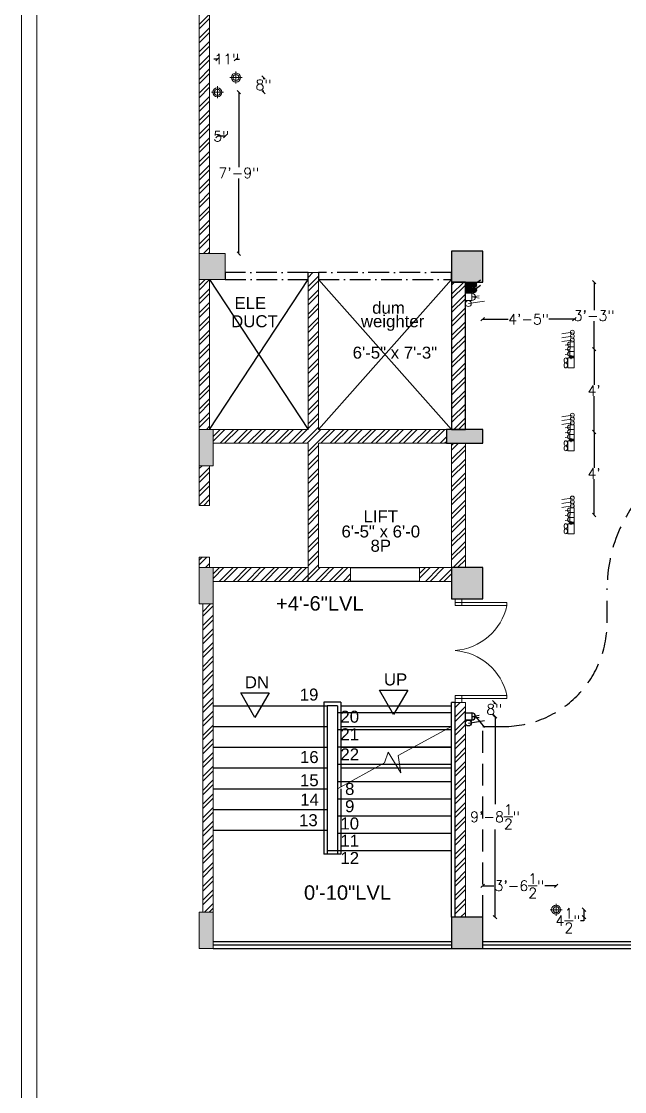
# Model space of a CAD drawing. Header units: inches. Extents: x 111501 to 134888, y 46021 to 52102.
# Drawn here: x 116279 to 116628, y 46494 to 47114 of the extents above; entities that cross this region are included whole.
import ezdxf
from ezdxf.enums import TextEntityAlignment as Align

# ---------------------------------------------------------------- set-up
doc = ezdxf.new("R2010")
doc.units = ezdxf.units.IN
doc.header["$MEASUREMENT"] = 0
doc.linetypes.add('ACAD_ISO10W100', pattern=[18, 12, -3, 0, -3])
doc.linetypes.add('DASHED', pattern=[19.05, 12.7, -6.35])
for name, color, linetype in [('10', 1, 'Continuous'), ('D', 251, 'Continuous'), ('electrical planing', 251, 'Continuous'), ('H', 9, 'Continuous'), ('RO', 7, 'Continuous'), ('staircase', 6, 'Continuous')]:
    doc.layers.add(name, color=color, linetype=linetype)
for name, color, linetype, lineweight in [('column', 252, 'Continuous', 9), ('dimension', 250, 'Continuous', 0), ('DOOR', 1, 'Continuous', 0), ('electrical 2', 1, 'Continuous', 0), ('furnuture light', 142, 'Continuous', 0), ('SHEET', 7, 'Continuous', 30), ('wall', 7, 'Continuous', 9)]:
    doc.layers.add(name, color=color, linetype=linetype, lineweight=lineweight)
doc.styles.add('A', font='arial.ttf')
doc.styles.get("Standard").update_dxf_attribs({"font": 'txt.shx', "height": 6})
doc.dimstyles.new('Standard$0', dxfattribs={"dimtxt": 4, "dimasz": 2, "dimexe": 0.125, "dimexo": 0.125, "dimgap": 0.25, "dimtad": 0, "dimtih": 1, "dimtoh": 1, "dimdec": 1, "dimlfac": -1, "dimzin": 0, "dimdsep": 46, "dimlunit": 4, "dimtxsty": 'Standard', "dimblk": 'OBLIQUE', "dimblk1": 'DOTSMALL', "dimblk2": 'DOTSMALL', "dimcen": 0, "dimse1": 1, "dimse2": 1, "dimadec": 0, "dimazin": 0, "dimtfac": 1, "dimtdec": 1, "dimtofl": 0, "dimtmove": 0, "dimatfit": 3, "dimfxl": 1, "dimtolj": 1, "dimtzin": 0, "dimarcsym": 0})
pattern_1 = [(45, (17503.862, -19.2986), (-3.97747564, 3.97747564), []), (45, (17506.5136, -19.2986), (-3.97747564, 3.97747564), [])]

# ---------------------------------------------------------------- blocks, each defined once
blk = doc.blocks.new('POINT')
at = {"layer": 'electrical 2'}
for p, q in [((-3013.56, 3860.74, 29.22), (-3013.56, 3855.65, 29.22)), ((-3016.11, 3858.19, 29.22), (-3011.02, 3858.19, 29.22))]:
    blk.add_line(p, q, dxfattribs=at)
for radius in [1.91, 1.27]:
    blk.add_circle((-3013.56, 3858.19, 29.22), radius, dxfattribs=at)
blk = doc.blocks.new('kat b cable')
at = {"color": 6}
for points in [[(24134.78, 4883.35), (24132.88, 4883.35), (24132.88, 4883.52), (24134.78, 4883.52)], [(24133.78, 4881.56), (24133.4, 4881.56), (24133.39, 4884.31), (24133.77, 4884.31)], [(24134.34, 4884.29), (24134, 4884.29), (24134.01, 4881.56), (24134.35, 4881.56)]]:
    blk.add_lwpolyline(points, close=True, dxfattribs=at)
blk = doc.blocks.new('5 amp')
at = {"color": 6}
blk.add_line((24133.41, 4862.91), (24132.99, 4865.66), dxfattribs=at)
blk.add_lwpolyline([(24132.01, 4862.91), (24134.78, 4862.91), (24134.79, 4860.45), (24132.02, 4860.44)], close=True, dxfattribs=at)
blk.add_arc((24133.4, 4862.91), 1.38, 359.99948, 180.34542, dxfattribs=at)
blk = doc.blocks.new('15 amp')
at = {"color": 6}
for q in [(24132.99, 4855.15), (24133.82, 4855.15)]:
    blk.add_line((24133.41, 4852.4), q, dxfattribs=at)
blk.add_lwpolyline([(24132.02, 4852.4), (24134.79, 4852.4), (24134.79, 4849.94), (24132.02, 4849.94)], close=True, dxfattribs=at)
blk.add_arc((24133.41, 4852.4), 1.38, 0, 180, dxfattribs=at)
blk = doc.blocks.new('dgh')
at = {"layer": 'electrical planing', "linetype": 'ByBlock'}
h = blk.add_hatch(color=36, dxfattribs=at)
h.set_gradient(color1=(121, 78, 22), color2=(227, 174, 104), one_color=1, tint=0.65, name='CYLINDER')
h.paths.add_polyline_path([(-74.07, 1871.89), (-74.07, 1875.82), (-66.95, 1875.82), (-66.95, 1871.89)])
h = blk.add_hatch(color=36, dxfattribs=at)
h.set_gradient(color1=(121, 78, 22), color2=(227, 174, 104), one_color=1, tint=0.65, name='SPHERICAL')
h.paths.add_polyline_path([(-72.26, 1878.91, -1), (-72.26, 1875.82, -1)])
h = blk.add_hatch(color=36, dxfattribs=at)
h.set_gradient(color1=(121, 78, 22), color2=(227, 174, 104), one_color=1, tint=0.65, name='SPHERICAL')
h.paths.add_polyline_path([(-68.91, 1878.91, -1), (-68.91, 1875.82, -1)])
at = {"layer": 'electrical planing', "color": 7, "linetype": 'ByBlock'}
for p, q in [((-72.26, 1877.37), (-75.59, 1881.54)), ((-68.91, 1877.37), (-72.24, 1881.54))]:
    blk.add_line(p, q, dxfattribs=at)
blk.add_lwpolyline([(-74.07, 1871.89), (-74.07, 1875.82), (-66.95, 1875.82), (-66.95, 1871.89)], close=True, dxfattribs=at)
for centre in [(-72.26, 1877.37), (-68.91, 1877.37)]:
    blk.add_circle(centre, 1.55, dxfattribs=at)
blk = doc.blocks.new('_Oblique')
at = {"color": 0, "linetype": 'ByBlock', "lineweight": -2}
blk.add_line((-0.5, -0.5), (0.5, 0.5), dxfattribs=at)
blk = doc.blocks.new('*D586')
at = {"layer": 'Defpoints', "color": 0, "lineweight": 5, "transparency": 16777216}
for p in [(116392.66, 47072.77), (116405.08, 47072.77), (116397.16, 46979.3)]:
    blk.add_point(p, dxfattribs=at)
at = {"layer": 'dimension', "color": 0, "lineweight": -2, "transparency": 16777216}
for p, q in [((116405.08, 47072.77), (116405.08, 47029.29)), ((116405.08, 46979.3), (116405.08, 47022.79))]:
    blk.add_line(p, q, dxfattribs=at)
at = {"layer": 'dimension', "color": 0, "lineweight": -2, "transparency": 16777216, "xscale": 2, "yscale": 2, "zscale": 2}
for p, rotation in [((116405.08, 47072.77), 90), ((116405.08, 46979.3), 270)]:
    blk.add_blockref('_Oblique', p, dxfattribs=dict(at, rotation=rotation))
at = {"layer": 'dimension', "color": 0, "lineweight": 5, "transparency": 16777216, "insert": (116405.08, 47026.04), "char_height": 6, "attachment_point": 5}
blk.add_mtext('\\A1;7\'-9"', dxfattribs=at)
blk = doc.blocks.new('_DOTSMALL')
at = {"color": 0, "linetype": 'ByBlock', "lineweight": -2, "const_width": 0.5}
blk.add_lwpolyline([(-0.0625, 0, 1), (0.0625, 0, 1)], format="xyb", close=True, dxfattribs=at)
blk = doc.blocks.new('*D587')
at = {"layer": 'Defpoints', "color": 0, "lineweight": 5, "transparency": 16777216}
for p in [(116392.66, 47072.77), (116392.66, 47047.29), (116397.16, 46979.3)]:
    blk.add_point(p, dxfattribs=at)
at = {"layer": 'dimension', "color": 0, "lineweight": -2, "transparency": 16777216}
blk.add_line((116397.16, 47047.29), (116392.66, 47047.29), dxfattribs=at)
at = {"layer": 'dimension', "color": 0, "lineweight": -2, "transparency": 16777216, "xscale": 2, "yscale": 2, "zscale": 2, "rotation": 180}
blk.add_blockref('_Oblique', (116392.66, 47047.29), dxfattribs=at)
at = {"layer": 'dimension', "color": 0, "lineweight": -2, "transparency": 16777216, "xscale": 2, "yscale": 2, "zscale": 2}
blk.add_blockref('_Oblique', (116397.16, 47047.29), dxfattribs=at)
at = {"layer": 'dimension', "color": 0, "lineweight": 5, "transparency": 16777216, "insert": (116394.91, 47047.29), "char_height": 6, "attachment_point": 5}
blk.add_mtext('\\A1;5"', dxfattribs=at)
blk = doc.blocks.new('*D588')
at = {"layer": 'Defpoints', "color": 0, "lineweight": 5, "transparency": 16777216}
for p in [(116403.17, 47081.27), (116419.31, 47081.27), (116392.66, 47072.77)]:
    blk.add_point(p, dxfattribs=at)
at = {"layer": 'dimension', "color": 0, "lineweight": -2, "transparency": 16777216}
for p, q in [((116419.31, 47081.27), (116419.31, 47080.27)), ((116419.31, 47072.77), (116419.31, 47073.77))]:
    blk.add_line(p, q, dxfattribs=at)
at = {"layer": 'dimension', "color": 0, "lineweight": -2, "transparency": 16777216, "xscale": 2, "yscale": 2, "zscale": 2}
for p, rotation in [((116419.31, 47081.27), 90), ((116419.31, 47072.77), 270)]:
    blk.add_blockref('_Oblique', p, dxfattribs=dict(at, rotation=rotation))
at = {"layer": 'dimension', "color": 0, "lineweight": 5, "transparency": 16777216, "insert": (116419.31, 47077.02), "char_height": 6, "attachment_point": 5}
blk.add_mtext('\\A1;8"', dxfattribs=at)
blk = doc.blocks.new('*D589')
at = {"layer": 'Defpoints', "color": 0, "lineweight": 5, "transparency": 16777216}
for p in [(116392.66, 47091.93), (116403.41, 47081.3), (116392.66, 47072.77)]:
    blk.add_point(p, dxfattribs=at)
at = {"layer": 'dimension', "color": 0, "lineweight": -2, "transparency": 16777216}
for p, q in [((116392.66, 47091.93), (116390.66, 47091.93)), ((116403.41, 47091.93), (116405.41, 47091.93))]:
    blk.add_line(p, q, dxfattribs=at)
at = {"layer": 'dimension', "color": 0, "lineweight": -2, "transparency": 16777216, "xscale": 2, "yscale": 2, "zscale": 2}
blk.add_blockref('_Oblique', (116392.66, 47091.93), dxfattribs=at)
at = {"layer": 'dimension', "color": 0, "lineweight": -2, "transparency": 16777216, "xscale": 2, "yscale": 2, "zscale": 2, "rotation": 180}
blk.add_blockref('_Oblique', (116403.41, 47091.93), dxfattribs=at)
at = {"layer": 'dimension', "color": 0, "lineweight": 5, "transparency": 16777216, "insert": (116398.03, 47091.93), "char_height": 6, "attachment_point": 5}
blk.add_mtext('\\A1;11"', dxfattribs=at)
blk = doc.blocks.new('*D602')
at = {"layer": 'Defpoints', "color": 0, "transparency": 16777216}
for p in [(116546.17, 46962.8), (116599.18, 46941.35), (116599.18, 46925.41)]:
    blk.add_point(p, dxfattribs=at)
at = {"layer": 'dimension', "color": 0, "lineweight": -2, "transparency": 16777216}
for p, q in [((116546.17, 46941.35), (116560.92, 46941.35)), ((116599.18, 46941.35), (116584.42, 46941.35))]:
    blk.add_line(p, q, dxfattribs=at)
at = {"layer": 'dimension', "color": 0, "lineweight": -2, "transparency": 16777216, "xscale": 2, "yscale": 2, "zscale": 2, "rotation": 180}
blk.add_blockref('_Oblique', (116546.17, 46941.35), dxfattribs=at)
at = {"layer": 'dimension', "color": 0, "lineweight": -2, "transparency": 16777216, "xscale": 2, "yscale": 2, "zscale": 2}
blk.add_blockref('_Oblique', (116599.18, 46941.35), dxfattribs=at)
at = {"layer": 'dimension', "color": 0, "lineweight": 5, "transparency": 16777216, "insert": (116572.67, 46941.35), "char_height": 6, "attachment_point": 5}
blk.add_mtext('\\A1;4\'-5"', dxfattribs=at)
blk = doc.blocks.new('*D603')
at = {"layer": 'Defpoints', "color": 0, "transparency": 16777216}
for p in [(116546.17, 46962.8), (116599.17, 46924.02), (116610.64, 46924.02)]:
    blk.add_point(p, dxfattribs=at)
at = {"layer": 'dimension', "color": 0, "lineweight": -2, "transparency": 16777216}
for p, q in [((116610.64, 46962.8), (116610.64, 46946.66)), ((116610.64, 46924.02), (116610.64, 46940.16))]:
    blk.add_line(p, q, dxfattribs=at)
at = {"layer": 'dimension', "color": 0, "lineweight": -2, "transparency": 16777216, "xscale": 2, "yscale": 2, "zscale": 2}
for p, rotation in [((116610.64, 46962.8), 90), ((116610.64, 46924.02), 270)]:
    blk.add_blockref('_Oblique', p, dxfattribs=dict(at, rotation=rotation))
at = {"layer": 'dimension', "color": 0, "lineweight": 5, "transparency": 16777216, "insert": (116610.64, 46943.41), "char_height": 6, "attachment_point": 5}
blk.add_mtext('\\A1;3\'-3"', dxfattribs=at)
blk = doc.blocks.new('*D604')
at = {"layer": 'Defpoints', "color": 0, "lineweight": 5, "transparency": 16777216}
for p in [(116599.17, 46924.02), (116599.17, 46876.02), (116610.64, 46876.02)]:
    blk.add_point(p, dxfattribs=at)
at = {"layer": 'dimension', "color": 0, "lineweight": -2, "transparency": 16777216}
for p, q in [((116610.64, 46924.02), (116610.64, 46903.27)), ((116610.64, 46876.02), (116610.64, 46896.77))]:
    blk.add_line(p, q, dxfattribs=at)
at = {"layer": 'dimension', "color": 0, "lineweight": -2, "transparency": 16777216, "xscale": 2, "yscale": 2, "zscale": 2}
for p, rotation in [((116610.64, 46924.02), 90), ((116610.64, 46876.02), 270)]:
    blk.add_blockref('_Oblique', p, dxfattribs=dict(at, rotation=rotation))
at = {"layer": 'dimension', "color": 0, "lineweight": 5, "transparency": 16777216, "insert": (116610.64, 46900.02), "char_height": 6, "attachment_point": 5}
blk.add_mtext("\\A1;4'", dxfattribs=at)
blk = doc.blocks.new('*D605')
at = {"layer": 'Defpoints', "color": 0, "lineweight": 5, "transparency": 16777216}
for p in [(116599.17, 46876.02), (116597.93, 46828.02), (116610.64, 46828.02)]:
    blk.add_point(p, dxfattribs=at)
at = {"layer": 'dimension', "color": 0, "lineweight": -2, "transparency": 16777216}
for p, q in [((116610.64, 46876.02), (116610.64, 46855.27)), ((116610.64, 46828.02), (116610.64, 46848.77))]:
    blk.add_line(p, q, dxfattribs=at)
at = {"layer": 'dimension', "color": 0, "lineweight": -2, "transparency": 16777216, "xscale": 2, "yscale": 2, "zscale": 2}
for p, rotation in [((116610.64, 46876.02), 90), ((116610.64, 46828.02), 270)]:
    blk.add_blockref('_Oblique', p, dxfattribs=dict(at, rotation=rotation))
at = {"layer": 'dimension', "color": 0, "lineweight": 5, "transparency": 16777216, "insert": (116610.64, 46852.02), "char_height": 6, "attachment_point": 5}
blk.add_mtext("\\A1;4'", dxfattribs=at)
blk = doc.blocks.new('*D897')
at = {"layer": 'Defpoints', "color": 0, "transparency": 16777216}
for p in [(116536.17, 46719.52), (116536.17, 46711.39), (116552.9, 46711.39)]:
    blk.add_point(p, dxfattribs=at)
at = {"layer": 'dimension', "color": 0, "lineweight": -2, "transparency": 16777216}
for p, q in [((116552.9, 46719.52), (116552.9, 46718.71)), ((116552.9, 46711.39), (116552.9, 46712.21))]:
    blk.add_line(p, q, dxfattribs=at)
at = {"layer": 'dimension', "color": 0, "lineweight": -2, "transparency": 16777216, "xscale": 2, "yscale": 2, "zscale": 2}
for p, rotation in [((116552.9, 46719.52), 90), ((116552.9, 46711.39), 270)]:
    blk.add_blockref('_Oblique', p, dxfattribs=dict(at, rotation=rotation))
at = {"layer": 'dimension', "color": 0, "lineweight": 5, "transparency": 16777216, "insert": (116552.9, 46715.46), "char_height": 6, "attachment_point": 5}
blk.add_mtext('\\A1;8"', dxfattribs=at)
blk = doc.blocks.new('*D898')
at = {"layer": 'Defpoints', "color": 0, "transparency": 16777216}
for p in [(116536.17, 46711.39), (116536.17, 46595.09), (116553.31, 46595.09)]:
    blk.add_point(p, dxfattribs=at)
at = {"layer": 'dimension', "color": 0, "lineweight": -2, "transparency": 16777216}
for p, q in [((116553.31, 46711.39), (116553.31, 46660.49)), ((116553.31, 46595.09), (116553.31, 46645.99))]:
    blk.add_line(p, q, dxfattribs=at)
at = {"layer": 'dimension', "color": 0, "lineweight": -2, "transparency": 16777216, "xscale": 2, "yscale": 2, "zscale": 2}
for p, rotation in [((116553.31, 46711.39), 90), ((116553.31, 46595.09), 270)]:
    blk.add_blockref('_Oblique', p, dxfattribs=dict(at, rotation=rotation))
at = {"layer": 'dimension', "color": 0, "lineweight": 5, "transparency": 16777216, "insert": (116553.31, 46653.24), "char_height": 6, "attachment_point": 5}
blk.add_mtext('\\A1;9\'-8{\\H1.000000x;\\S1/2;}"', dxfattribs=at)
blk = doc.blocks.new('*D899')
at = {"layer": 'Defpoints', "color": 0, "transparency": 16777216}
for p in [(116588.67, 46613.3), (116588.67, 46599.47), (116546.17, 46595.09)]:
    blk.add_point(p, dxfattribs=at)
at = {"layer": 'dimension', "color": 0, "lineweight": -2, "transparency": 16777216}
for p, q in [((116546.17, 46613.3), (116552.67, 46613.3)), ((116588.67, 46613.3), (116582.17, 46613.3))]:
    blk.add_line(p, q, dxfattribs=at)
at = {"layer": 'dimension', "color": 0, "lineweight": -2, "transparency": 16777216, "xscale": 2, "yscale": 2, "zscale": 2, "rotation": 180}
blk.add_blockref('_Oblique', (116546.17, 46613.3), dxfattribs=at)
at = {"layer": 'dimension', "color": 0, "lineweight": -2, "transparency": 16777216, "xscale": 2, "yscale": 2, "zscale": 2}
blk.add_blockref('_Oblique', (116588.67, 46613.3), dxfattribs=at)
at = {"layer": 'dimension', "color": 0, "lineweight": 5, "transparency": 16777216, "insert": (116567.42, 46613.3), "char_height": 6, "attachment_point": 5}
blk.add_mtext('\\A1;3\'-6{\\H1.000000x;\\S1/2;}"', dxfattribs=at)
blk = doc.blocks.new('*D900')
at = {"layer": 'Defpoints', "color": 0, "transparency": 16777216}
for p in [(116588.67, 46599.47), (116546.17, 46595.09), (116604.77, 46595.09)]:
    blk.add_point(p, dxfattribs=at)
at = {"layer": 'dimension', "color": 0, "lineweight": -2, "transparency": 16777216}
for p, q in [((116604.77, 46599.47), (116604.77, 46595.09)), ((116604.77, 46593.09), (116602.77, 46593.09)), ((116604.77, 46595.09), (116604.77, 46593.09))]:
    blk.add_line(p, q, dxfattribs=at)
at = {"layer": 'dimension', "color": 0, "lineweight": -2, "transparency": 16777216, "xscale": 2, "yscale": 2, "zscale": 2}
for p, rotation in [((116604.77, 46599.47), 90), ((116604.77, 46595.09), 270)]:
    blk.add_blockref('_Oblique', p, dxfattribs=dict(at, rotation=rotation))
at = {"layer": 'dimension', "color": 0, "lineweight": 5, "transparency": 16777216, "insert": (116595.52, 46593.09), "char_height": 6, "attachment_point": 5}
blk.add_mtext('\\A1;4{\\H1.000000x;\\S1/2;}"', dxfattribs=at)

msp = doc.modelspace()

# ---------------------------------------------------------------- hatches: boundary and pattern name
at = {"layer": 'column'}
h = msp.add_hatch(color=256, dxfattribs=at)
h.paths.add_polyline_path([(116382.16, 46975.36), (116382.16, 46964.36), (116393.16, 46964.36), (116393.16, 46975.36)])
h.paths.add_polyline_path([(116393.16, 46975.36), (116393.16, 46979.36), (116382.16, 46979.36), (116382.16, 46975.36)])
h.paths.add_polyline_path([(116393.16, 46964.36), (116397.16, 46964.36), (116397.16, 46975.36), (116393.16, 46975.36)])
h.paths.add_polyline_path([(116397.16, 46979.36), (116393.16, 46979.36), (116393.16, 46975.36), (116397.16, 46975.36)])
h = msp.add_hatch(color=256, dxfattribs=at)
h.paths.add_polyline_path([(116546.17, 46980.8), (116528.17, 46980.8), (116528.17, 46962.8), (116546.17, 46962.8)])
h.paths.add_polyline_path([(116525.17, 46869.52), (116546.17, 46869.52), (116546.17, 46877.52), (116525.17, 46877.52)])
h.paths.add_polyline_path([(116546.17, 46797.52), (116528.17, 46797.52), (116528.17, 46779.52), (116546.17, 46779.52)])
h = msp.add_hatch(color=256, dxfattribs=at)
h.paths.add_polyline_path([(116382.17, 46877.52), (116382.17, 46856.52), (116390.17, 46856.52), (116390.17, 46877.52)])
h.paths.add_polyline_path([(116382.17, 46797.52), (116382.17, 46776.52), (116390.17, 46776.52), (116390.17, 46797.52)])
for points in [[(116382.17, 46598.09), (116382.17, 46577.09), (116390.17, 46577.09), (116390.17, 46598.09)], [(116546.17, 46595.09), (116528.17, 46595.09), (116528.17, 46577.09), (116546.17, 46577.09)]]:
    msp.add_hatch(color=256, dxfattribs=at).paths.add_polyline_path(points)
at = {"layer": 'wall', "lineweight": 5}
h = msp.add_hatch(dxfattribs=at)
h.set_pattern_fill('ANSI32', color=256, scale=15, style=0)
h.set_pattern_definition(pattern_1)
h.paths.add_polyline_path([(116382.16, 46979.3), (116382.16, 47166.23), (116388.16, 47166.23), (116388.16, 46979.3)])
h = msp.add_hatch(dxfattribs=at)
h.set_pattern_fill('ANSI32', color=256, scale=15, style=0)
h.set_pattern_definition(pattern_1)
h.paths.add_polyline_path([(116445.17, 46869.52), (116445.17, 46789.52), (116469.67, 46789.52), (116469.67, 46797.52), (116451.17, 46797.52), (116451.17, 46869.52), (116525.17, 46869.52), (116525.17, 46877.52), (116451.17, 46877.52), (116451.17, 46968.3), (116445.17, 46968.3), (116445.17, 46877.52), (116390.17, 46877.52), (116390.17, 46869.52)])
h = msp.add_hatch(dxfattribs=at)
h.set_pattern_fill('ANSI32', color=256, scale=15, style=0)
h.set_pattern_definition(pattern_1)
h.paths.add_polyline_path([(116382.16, 46964.3), (116388.16, 46964.3), (116388.16, 46877.52), (116382.17, 46877.52)])
h = msp.add_hatch(dxfattribs=at)
h.set_pattern_fill('ANSI32', color=256, scale=15, style=0)
h.set_pattern_definition(pattern_1)
h.paths.add_polyline_path([(116528.17, 46962.8), (116528.17, 46877.52), (116536.17, 46877.52), (116536.17, 46962.8)])
h = msp.add_hatch(dxfattribs=at)
h.set_pattern_fill('ANSI32', color=256, scale=15, style=0)
h.set_pattern_definition(pattern_1)
h.paths.add_polyline_path([(116528.17, 46797.52), (116536.17, 46797.52), (116536.17, 46869.52), (116528.17, 46869.52)])
h = msp.add_hatch(dxfattribs=at)
h.set_pattern_fill('ANSI32', color=256, scale=15, style=0)
h.set_pattern_definition(pattern_1)
h.paths.add_polyline_path([(116382.17, 46833.52), (116388.17, 46833.52), (116388.17, 46856.52), (116382.17, 46856.52)])
h = msp.add_hatch(dxfattribs=at)
h.set_pattern_fill('ANSI32', color=256, scale=15, style=0)
h.set_pattern_definition(pattern_1)
h.paths.add_polyline_path([(116382.17, 46803.52), (116382.17, 46797.52), (116388.17, 46797.52), (116388.17, 46803.52)])
h = msp.add_hatch(dxfattribs=at)
h.set_pattern_fill('ANSI32', color=256, scale=15, style=0)
h.set_pattern_definition(pattern_1)
h.paths.add_polyline_path([(116390.17, 46789.52), (116445.17, 46789.52), (116445.17, 46797.52), (116390.17, 46797.52)])
h = msp.add_hatch(dxfattribs=at)
h.set_pattern_fill('ANSI32', color=256, scale=15, style=0)
h.set_pattern_definition(pattern_1)
h.paths.add_polyline_path([(116509.67, 46789.52), (116528.17, 46789.52), (116528.17, 46797.52), (116509.67, 46797.52)])
h = msp.add_hatch(dxfattribs=at)
h.set_pattern_fill('ANSI32', color=256, scale=15, style=0)
h.set_pattern_definition(pattern_1)
h.paths.add_polyline_path([(116390.17, 46598.09), (116390.17, 46776.52), (116384.17, 46776.52), (116384.17, 46598.09), (116390.17, 46598.09)])
h = msp.add_hatch(dxfattribs=at)
h.set_pattern_fill('ANSI32', color=256, scale=15, style=0)
h.set_pattern_definition(pattern_1)
h.paths.add_polyline_path([(116530.17, 46719.52), (116536.17, 46719.52), (116536.17, 46713.52), (116536.17, 46709.27), (116536.17, 46707.79, 0.072171), (116536.17, 46707.3), (116536.17, 46629.09), (116536.17, 46623.09), (116536.17, 46595.09), (116530.17, 46595.09)])

# ---------------------------------------------------------------- linework, layer by layer
at = {"lineweight": 5}
msp.add_lwpolyline([(116530.17, 46595.09), (116536.17, 46595.09), (116536.17, 46719.52), (116530.17, 46719.52)], close=True, dxfattribs=at)
at = {"layer": '10', "linetype": 'Continuous'}
for p, q in [((116528.17, 46962.8), (116528.17, 46877.52)), ((116464.11, 46719.54), (116454.23, 46719.54)), ((116462.11, 46717.54), (116456.23, 46717.54))]:
    msp.add_line(p, q, dxfattribs=at)
for points in [[(116494.63, 46712.42), (116486.45, 46726.58), (116502.81, 46726.58)], [(116414.41, 46710.79), (116406.23, 46724.95), (116422.59, 46724.95)]]:
    msp.add_lwpolyline(points, close=True, dxfattribs=at)
at = {"layer": 'column'}
msp.add_line((116528.17, 46719.52), (116528.17, 46717.52), dxfattribs=at)
for points in [[(116382.16, 46979.3), (116397.16, 46979.3), (116397.16, 46964.3), (116382.16, 46964.3)], [(116390.17, 46856.52), (116390.17, 46877.52), (116382.17, 46877.52), (116382.17, 46856.52)], [(116390.17, 46776.52), (116390.17, 46797.52), (116382.17, 46797.52), (116382.17, 46776.52)], [(116390.17, 46577.09), (116390.17, 46598.09), (116382.17, 46598.09), (116382.17, 46577.09)]]:
    msp.add_lwpolyline(points, close=True, dxfattribs=at)
at = {"layer": 'DOOR', "linetype": 'Continuous'}
for p, q in [((116497.35, 46688.74), (116528.17, 46705.54)), ((116491.48, 46690.71), (116489.4, 46684.41)), ((116491.48, 46690.71), (116498.72, 46678.63)), ((116498.72, 46678.63), (116497.35, 46688.74)), ((116462.11, 46669.54), (116489.4, 46684.41))]:
    msp.add_line(p, q, dxfattribs=at)
at = {"layer": 'DOOR', "color": 5, "linetype": 'Continuous', "lineweight": 0, "elevation": 0.11}
for points in [[(116530.18, 46779.51), (116530.18, 46775.51), (116534.18, 46775.51), (116534.18, 46779.51)], [(116530.18, 46775.51), (116530.18, 46777.36), (116560.22, 46777.36), (116560.22, 46775.51)]]:
    msp.add_lwpolyline(points, close=True, dxfattribs=at)
at = {"layer": 'DOOR', "color": 5, "linetype": 'Continuous', "lineweight": 0}
for points in [[(116530.17, 46723.52), (116530.17, 46721.67), (116560.21, 46721.67), (116560.21, 46723.52)], [(116530.17, 46719.52), (116530.17, 46723.52), (116534.17, 46723.52), (116534.17, 46719.52)]]:
    msp.add_lwpolyline(points, close=True, dxfattribs=at)
for centre, start, end in [((116527.57, 46782.89, 0.17), 274.4624, 347.26518), ((116527.56, 46716.14, 0.06), 12.73574, 85.52163)]:
    msp.add_arc(centre, 33.48, start, end, dxfattribs=at)
at = {"layer": 'electrical planing', "color": 6, "ltscale": 0.5}
msp.add_line((116537.87, 46707.55), (116547.27, 46708.99), dxfattribs=at)
at = {"layer": 'electrical planing', "color": 6}
msp.add_line((116542.2, 46711.16), (116547.13, 46704.98), dxfattribs=at)
at = {"layer": 'electrical planing', "color": 6, "ltscale": 0.5}
msp.add_circle((116537.87, 46707.55), 1.72, dxfattribs=at)
at = {"layer": 'furnuture light', "color": 6, "ltscale": 0.5}
msp.add_line((116537.87, 46950.39), (116547.27, 46951.83), dxfattribs=at)
at = {"layer": 'furnuture light', "color": 6, "lineweight": 0}
for p, q in [((116598.03, 46931.55), (116591.9, 46930.63)), ((116598.04, 46933.8), (116591.91, 46932.88)), ((116598.02, 46929.3), (116591.89, 46928.38)), ((116598.02, 46881.3), (116591.89, 46880.38)), ((116598.03, 46883.55), (116591.9, 46882.63)), ((116598.04, 46885.8), (116591.91, 46884.88)), ((116598.04, 46837.8), (116591.91, 46836.88)), ((116598.02, 46833.3), (116591.89, 46832.38)), ((116598.03, 46835.55), (116591.9, 46834.63))]:
    msp.add_line(p, q, dxfattribs=at)
for points in [[(116599.14, 46913.13), (116599.14, 46918.92), (116595.36, 46918.92), (116595.36, 46913.13)], [(116599.14, 46865.13), (116599.14, 46870.92), (116595.36, 46870.92), (116595.36, 46865.13)], [(116599.14, 46817.13), (116599.14, 46822.92), (116595.36, 46822.92), (116595.36, 46817.13)]]:
    msp.add_lwpolyline(points, close=True, dxfattribs=at)
at = {"layer": 'furnuture light', "color": 6, "ltscale": 0.5}
msp.add_circle((116537.87, 46950.39), 1.72, dxfattribs=at)
at = {"layer": 'furnuture light', "color": 6, "lineweight": 0}
for centre in [(116598.02, 46929.3), (116598.04, 46933.8), (116598.03, 46931.55), (116598.04, 46885.8), (116598.02, 46881.3), (116598.03, 46883.55), (116598.04, 46837.8), (116598.02, 46833.3), (116598.03, 46835.55)]:
    msp.add_circle(centre, 1.12, dxfattribs=at)
at = {"layer": 'furnuture light', "color": 6, "lineweight": 0, "extrusion": (0, 0, -1)}
for centre in [(116594.27, 46917.53), (116594.27, 46914.59), (116594.27, 46866.59), (116594.27, 46869.53), (116594.27, 46818.59), (116594.27, 46821.53)]:
    msp.add_ellipse(centre, major_axis=(0, -1.46), ratio=0.658121, dxfattribs=at)
at = {"layer": 'H'}
for p, q in [((116388.16, 46877.52), (116445.17, 46964.3)), ((116388.16, 46964.3), (116445.17, 46877.52)), ((116451.17, 46964.3), (116528.17, 46877.52)), ((116528.17, 46964.3), (116451.17, 46877.52)), ((116528.17, 46713.54), (116462.11, 46713.54)), ((116528.17, 46703.54), (116462.11, 46703.54)), ((116528.17, 46693.54), (116462.11, 46693.54)), ((116528.17, 46683.54), (116462.11, 46683.54))]:
    msp.add_line(p, q, dxfattribs=at)
at = {"layer": 'H', "linetype": 'DASHED'}
for p, q in [((116618.17, 46765.54), (116618.17, 46785.52)), ((116546.17, 46705.54), (116558.17, 46705.54)), ((116546.17, 46595.09), (116546.17, 46705.54))]:
    msp.add_line(p, q, dxfattribs=at)
for centre, radius, start, end in [((116702.17, 46785.52), 84, 90, 180), ((116558.17, 46765.54), 60, 270, 0)]:
    msp.add_arc(centre, radius, start, end, dxfattribs=at)
at = {"layer": 'RO', "color": 7, "linetype": 'Continuous'}
for points in [[(116546.17, 46980.8), (116528.17, 46980.8), (116528.17, 46962.8), (116546.17, 46962.8)], [(116536.17, 46962.8), (116528.17, 46962.8), (116528.17, 46877.52), (116536.17, 46877.52)], [(116525.17, 46869.52), (116546.17, 46869.52), (116546.17, 46877.52), (116525.17, 46877.52)], [(116546.17, 46797.52), (116528.17, 46797.52), (116528.17, 46779.52), (116546.17, 46779.52)], [(116546.17, 46595.09), (116528.17, 46595.09), (116528.17, 46577.09), (116546.17, 46577.09)]]:
    msp.add_lwpolyline(points, close=True, dxfattribs=at)
at = {"layer": 'RO', "color": 7, "linetype": 'ACAD_ISO10W100'}
for points in [[(116397.16, 46964.3), (116445.17, 46964.3), (116445.17, 46968.3), (116397.16, 46968.3)], [(116451.17, 46964.3), (116528.17, 46964.3), (116528.17, 46968.3), (116451.17, 46968.3)]]:
    msp.add_lwpolyline(points, close=True, dxfattribs=at)
at = {"layer": 'SHEET', "color": 0, "lineweight": 5, "ltscale": 25}
for points in [[(116279.24, 46308.13), (116963.53, 46308.13), (116963.53, 48044.68), (116279.24, 48044.68)], [(116288.16, 46317.06), (116954.61, 46317.06), (116954.61, 48035.76), (116288.16, 48035.76)]]:
    msp.add_lwpolyline(points, close=True, dxfattribs=at)
at = {"layer": 'staircase'}
for p, q in [((116469.67, 46797.52), (116509.67, 46797.52)), ((116509.67, 46789.52), (116469.67, 46789.52)), ((116454.23, 46719.54), (116454.23, 46669.54)), ((116464.11, 46719.54), (116464.11, 46670.63)), ((116530.17, 46719.52), (116528.17, 46719.52)), ((116528.17, 46681.54), (116528.17, 46719.52)), ((116530.17, 46595.09), (116530.17, 46719.52)), ((116390.17, 46717.54), (116456.23, 46717.54)), ((116456.23, 46717.54), (116456.23, 46669.54)), ((116462.11, 46717.54), (116462.11, 46669.54)), ((116464.11, 46717.52), (116528.17, 46717.52)), ((116390.17, 46705.54), (116456.23, 46705.54)), ((116464.11, 46705.52), (116528.17, 46705.52)), ((116390.17, 46693.54), (116456.23, 46693.54)), ((116464.11, 46693.52), (116528.17, 46693.52)), ((116390.17, 46681.54), (116456.23, 46681.54)), ((116464.11, 46681.52), (116528.17, 46681.52)), ((116528.17, 46633.54), (116528.17, 46681.54)), ((116390.17, 46669.54), (116456.23, 46669.54)), ((116454.23, 46669.54), (116454.23, 46631.54)), ((116456.23, 46669.54), (116456.23, 46631.54)), ((116528.17, 46673.54), (116462.11, 46673.54)), ((116462.11, 46669.54), (116462.11, 46631.54)), ((116464.11, 46669.54), (116464.11, 46631.54)), ((116528.17, 46663.54), (116462.11, 46663.54)), ((116390.17, 46657.54), (116456.23, 46657.54)), ((116528.17, 46653.54), (116462.11, 46653.54)), ((116390.17, 46645.54), (116456.23, 46645.54)), ((116528.17, 46643.54), (116462.11, 46643.54)), ((116462.11, 46633.54), (116456.23, 46633.54)), ((116528.17, 46633.54), (116462.11, 46633.54)), ((116528.17, 46595.09), (116528.17, 46633.54)), ((116464.11, 46631.54), (116454.23, 46631.54)), ((116390.17, 46581.09), (116528.17, 46581.09)), ((116390.17, 46579.09), (116528.17, 46579.09)), ((116390.17, 46577.09), (116528.17, 46577.09)), ((116546.17, 46581.09), (116688.16, 46581.09)), ((116546.17, 46579.09), (116670.16, 46579.09)), ((116546.17, 46577.09), (116670.16, 46577.09))]:
    msp.add_line(p, q, dxfattribs=at)
at = {"layer": 'wall'}
for p, q in [((116382.16, 46979.3), (116382.16, 47166.23)), ((116388.16, 46979.3), (116388.16, 47166.23)), ((116451.17, 46968.3), (116445.17, 46968.3)), ((116445.17, 46877.52), (116445.17, 46968.3)), ((116451.17, 46877.52), (116451.17, 46968.3)), ((116382.16, 46964.3), (116382.17, 46877.52)), ((116388.16, 46964.3), (116388.16, 46877.52)), ((116445.17, 46877.52), (116390.17, 46877.52)), ((116525.17, 46877.52), (116451.17, 46877.52)), ((116445.17, 46869.52), (116390.17, 46869.52)), ((116445.17, 46789.52), (116445.17, 46869.52)), ((116525.17, 46869.52), (116451.17, 46869.52)), ((116451.17, 46797.52), (116451.17, 46869.52)), ((116528.17, 46789.54), (116528.17, 46869.52)), ((116536.17, 46797.52), (116536.17, 46869.52)), ((116469.67, 46797.52), (116451.17, 46797.52)), ((116469.67, 46797.52), (116469.67, 46789.52)), ((116528.17, 46797.52), (116509.67, 46797.52)), ((116509.67, 46797.52), (116509.67, 46789.52)), ((116469.67, 46789.52), (116445.17, 46789.52)), ((116528.17, 46789.52), (116509.67, 46789.52)), ((116390.17, 46781.54), (116390.17, 46583.09)), ((116384.17, 46776.52), (116384.17, 46598.09))]:
    msp.add_line(p, q, dxfattribs=at)
for points in [[(116382.17, 46856.52), (116388.17, 46856.52), (116388.17, 46833.52), (116382.17, 46833.52)], [(116382.17, 46797.52), (116388.17, 46797.52), (116388.17, 46803.52), (116382.17, 46803.52)], [(116445.17, 46789.52), (116390.17, 46789.52), (116390.17, 46797.52), (116445.17, 46797.52)]]:
    msp.add_lwpolyline(points, close=True, dxfattribs=at)

# ---------------------------------------------------------------- block references
at = {"layer": 'electrical planing', "xscale": 1.369831401226558, "yscale": 1.369831401226558, "zscale": 1.369831401226558}
for p in [(120531.48, 41796.22, -40.03), (120520.73, 41787.69, -40.03), (120716.74, 41314.4, -40.03)]:
    msp.add_blockref('POINT', p, dxfattribs=at)
at = {"layer": 'electrical planing', "xscale": 0.9055012385238491, "yscale": 0.9055012385238491, "zscale": 0.9055012385238491, "rotation": 270}
msp.add_blockref('dgh', (114841.17, 46895.74), dxfattribs=at)
at = {"layer": 'electrical planing', "color": 6, "xscale": 1.533948984344423, "yscale": 1.533948984344423, "zscale": 1.533948984344423, "rotation": 270}
msp.add_blockref('15 amp', (109096.6, 83730.81), dxfattribs=at)
at = {"layer": 'furnuture light', "color": 6, "xscale": 1.533948984344423, "yscale": 1.533948984344423, "zscale": 1.533948984344423, "rotation": 270}
msp.add_blockref('15 amp', (109096.6, 83973.65), dxfattribs=at)
at = {"layer": 'furnuture light', "color": 6, "lineweight": 0, "rotation": 89.82754856941116}
for name, p in [('5 amp', (121386.95, 22776.1)), ('5 amp', (121386.96, 22778.87)), ('5 amp', (121386.94, 22773.33)), ('kat b cable', (121408.04, 22770.95)), ('5 amp', (121386.96, 22730.87)), ('5 amp', (121386.95, 22728.1)), ('5 amp', (121386.94, 22725.33)), ('kat b cable', (121408.04, 22722.95)), ('5 amp', (121386.96, 22682.87)), ('5 amp', (121386.95, 22680.1)), ('5 amp', (121386.94, 22677.33)), ('kat b cable', (121408.04, 22674.95))]:
    msp.add_blockref(name, p, dxfattribs=at)

# ---------------------------------------------------------------- texts
at = {"layer": 'D', "style": 'A'}
for s, height, p in [('ELE', 6.95, (116411.7, 46947.19)), ('dum', 6.95, (116491.65, 46944.52)), ('DUCT', 6.95, (116414.09, 46936.71)), ('weighter', 6.95, (116494.04, 46936.71)), ('6\'-5" x 7\'-3"', 6.9498, (116495.37, 46918.51)), ('LIFT', 6.95, (116487.2, 46823.67)), ('6\'-5" x 6\'-0', 6.9498, (116487.2, 46814.98)), ('8P', 6.95, (116487.2, 46806.72)), ('DN', 6.95, (116415.54, 46727.68)), ('UP', 6.95, (116495.76, 46729.31)), ('19', 6.95, (116445.69, 46720.54)), ('20', 6.95, (116469.23, 46707.74)), ('21', 6.95, (116469.23, 46697.56)), ('16', 6.95, (116445.83, 46684.38)), ('22', 6.95, (116469.23, 46685.92)), ('15', 6.95, (116445.83, 46670.97)), ('8', 6.95, (116469.23, 46665.92)), ('14', 6.95, (116446, 46659.77)), ('9', 6.95, (116469.23, 46655.92)), ('13', 6.95, (116445.31, 46647.82)), ('10', 6.95, (116469.23, 46645.92)), ('11', 6.95, (116469.23, 46635.92)), ('12', 6.95, (116469.23, 46625.92))]:
    msp.add_text(s, height=height, dxfattribs=at).set_placement(p, align=Align.CENTER)
for s, p in [('+4\'-6"LVL', (116426.57, 46772.65)), ('0\'-10"LVL', (116442.75, 46605.24))]:
    msp.add_text(s, height=8.34, dxfattribs=at).set_placement(p)

# ---------------------------------------------------------------- dimensions: what is measured, and where the dimension line sits
at = {"layer": 'dimension', "lineweight": 5}
dim = msp.add_linear_dim(base=(116392.66, 47091.93), p1=(116403.41, 47081.3), p2=(116392.66, 47072.77), dimstyle='Standard$0', override={"dimdec": 0}, dxfattribs=at)
dim.commit()
dim.dimension.update_dxf_attribs({"geometry": '*D589', "text_midpoint": (116398.03, 47091.93)})
for base, p1, p2, override, picture, middle in [((116419.3138, 47081.2663), (116392.6598, 47072.7685), (116403.1699, 47081.2663), {"dimdec": 0}, '*D588', (116419.3138, 47077.0174)), ((116405.08, 47072.77), (116397.16, 46979.3), (116392.66, 47072.77), {"dimdec": 0}, '*D586', (116405.08, 47026.04)), ((116610.64, 46876.02), (116599.17, 46924.02), (116599.17, 46876.02), {"dimtmove": 1}, '*D604', (116610.64, 46900.02)), ((116610.64, 46828.02), (116599.17, 46876.02), (116597.93, 46828.02), {"dimtmove": 1}, '*D605', (116610.64, 46852.02))]:
    dim = msp.add_linear_dim(base=base, p1=p1, p2=p2, angle=90, dimstyle='Standard$0', override=override, dxfattribs=at)
    dim.commit()
    dim.dimension.update_dxf_attribs({"geometry": picture, "text_midpoint": middle})
dim = msp.add_linear_dim(base=(116392.65978362, 47047.28677878), p1=(116397.15978362, 46979.30491475), p2=(116392.65978362, 47072.76849945), dimstyle='Standard$0', override={"dimdec": 0}, dxfattribs=at)
dim.commit()
dim.dimension.update_dxf_attribs({"geometry": '*D587', "text_midpoint": (116394.90978362, 47047.28677878), "dimtype": 160})
for base, p1, p2, picture, middle in [((116599.18, 46941.35), (116546.17, 46962.8), (116599.18, 46925.41), '*D602', (116572.67, 46941.35)), ((116588.67, 46613.3), (116546.17, 46595.09), (116588.67, 46599.47), '*D899', (116567.42, 46613.3))]:
    dim = msp.add_linear_dim(base=base, p1=p1, p2=p2, dimstyle='Standard$0', dxfattribs=at)
    dim.commit()
    dim.dimension.update_dxf_attribs({"geometry": picture, "text_midpoint": middle})
for base, p1, p2, picture, middle in [((116610.64, 46924.02), (116546.17, 46962.8), (116599.17, 46924.02), '*D603', (116610.64, 46943.41)), ((116552.9, 46711.39), (116536.17, 46719.52), (116536.17, 46711.39), '*D897', (116552.9, 46715.46)), ((116553.31, 46595.09), (116536.17, 46711.39), (116536.17, 46595.09), '*D898', (116553.31, 46653.24)), ((116604.77, 46595.09), (116588.67, 46599.47), (116546.17, 46595.09), '*D900', (116595.52, 46593.09))]:
    dim = msp.add_linear_dim(base=base, p1=p1, p2=p2, angle=90, dimstyle='Standard$0', dxfattribs=at)
    dim.commit()
    dim.dimension.update_dxf_attribs({"geometry": picture, "text_midpoint": middle})

doc.saveas('drawing.dxf')
